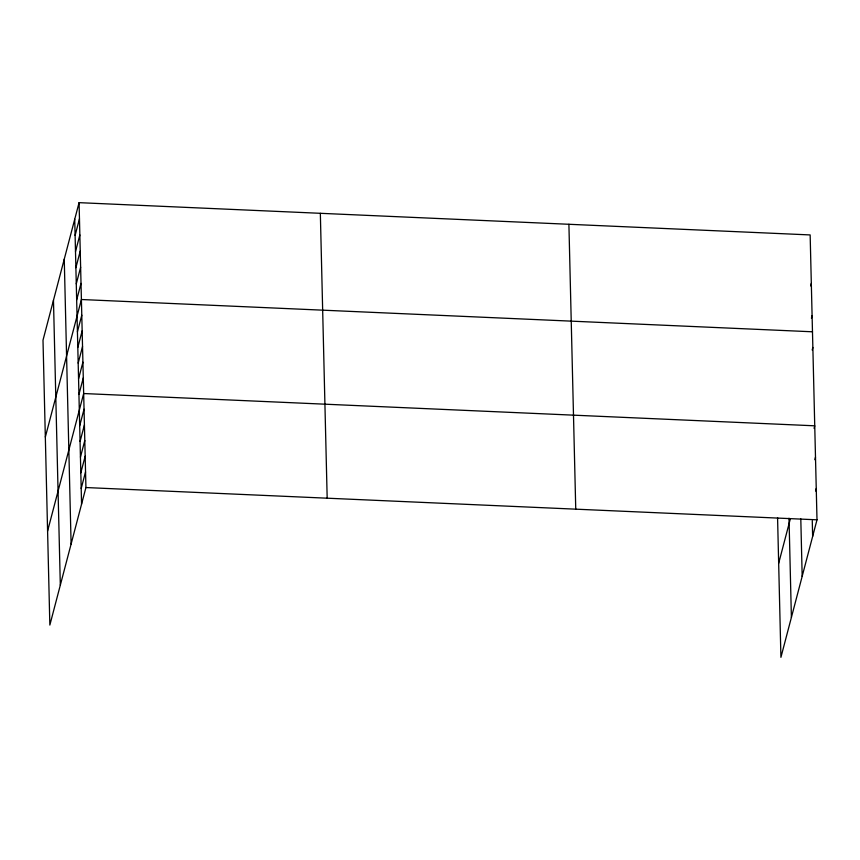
<?xml version="1.0" encoding="UTF-8"?>
<svg xmlns="http://www.w3.org/2000/svg" width="860" height="860" viewBox="0 0 860 860"><rect width="100%" height="100%" fill="white"/><g stroke="black" fill="none" stroke-linecap="round" stroke-linejoin="round"><path stroke-width="1.29" d="M79.077 202.659L43 340.184L49.848 625.07L85.925 487.545L79.077 202.659L810.152 234.93L817 519.816L780.923 657.341L777.569 517.623M75.11 235.403L79.464 218.805M75.497 251.55L79.851 234.941M75.884 267.697L80.238 251.088M76.271 283.843L80.636 267.234M76.658 299.979L81.023 283.381M45.333 437.041L81.41 299.517L812.485 331.788M77.421 331.799L81.786 315.19M77.798 347.462L82.162 330.863M78.185 363.135L82.538 346.526M78.561 378.798L82.915 362.2M78.937 394.471L83.291 377.863M47.59 531.061L83.667 393.536L814.742 425.808L814.076 428.355M79.69 425.808L84.044 409.199M80.066 441.481L84.42 424.872M80.442 457.144L84.796 440.535M80.819 472.817L85.172 456.208M81.195 488.48L85.548 471.882M810.647 285.918L811.313 283.359M811.421 318.2L812.098 315.652M812.184 350.009L812.861 347.462M778.665 563.332L790.361 518.731M814.828 459.691L815.495 457.144M815.581 491.028L816.247 488.48M85.925 487.545L817 519.816M812.27 520.751L812.646 536.425M800.8 518.87L802.176 576.329M789.007 518.204L791.393 617.437M568.901 224.277L575.749 509.163M320.339 213.312L327.176 498.198M74.723 219.268L81.571 504.154M64.253 259.172L71.1 544.058M53.471 300.28L60.318 585.166"/></g></svg>
